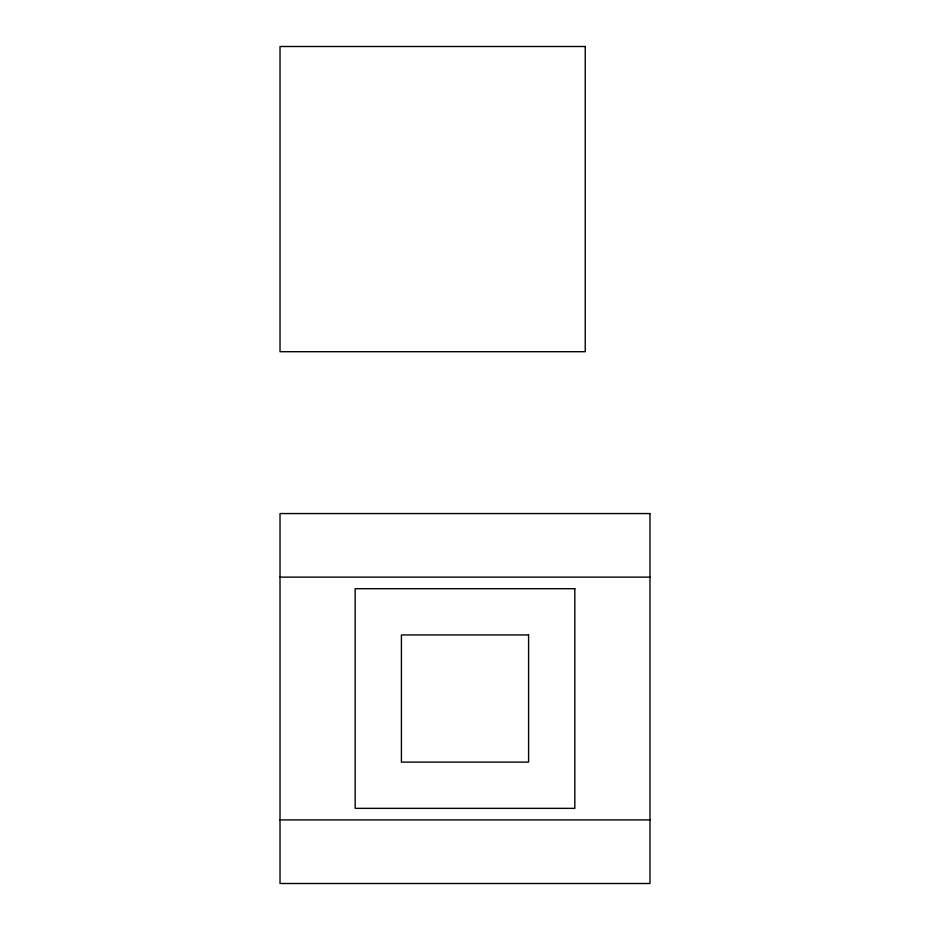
<?xml version="1.0" encoding="UTF-8"?>
<svg xmlns="http://www.w3.org/2000/svg" width="930" height="930" viewBox="0 0 930 930"><rect width="100%" height="100%" fill="white"/><g stroke="black" fill="none" stroke-linecap="round" stroke-linejoin="round"><path stroke-width="1.4" d="M280.023 577.135L649.977 577.135M280.023 819.911L649.977 819.911M585.237 46.5L280.023 46.5L280.023 351.703L585.237 351.703L585.237 46.5M649.977 513.558L280.023 513.558L280.023 883.5L649.977 883.5L649.977 513.558M574.833 588.702L355.167 588.702L355.167 808.356L574.833 808.356L574.833 588.702M528.589 634.946L401.411 634.946L401.411 762.112L528.589 762.112L528.589 634.946"/></g></svg>
